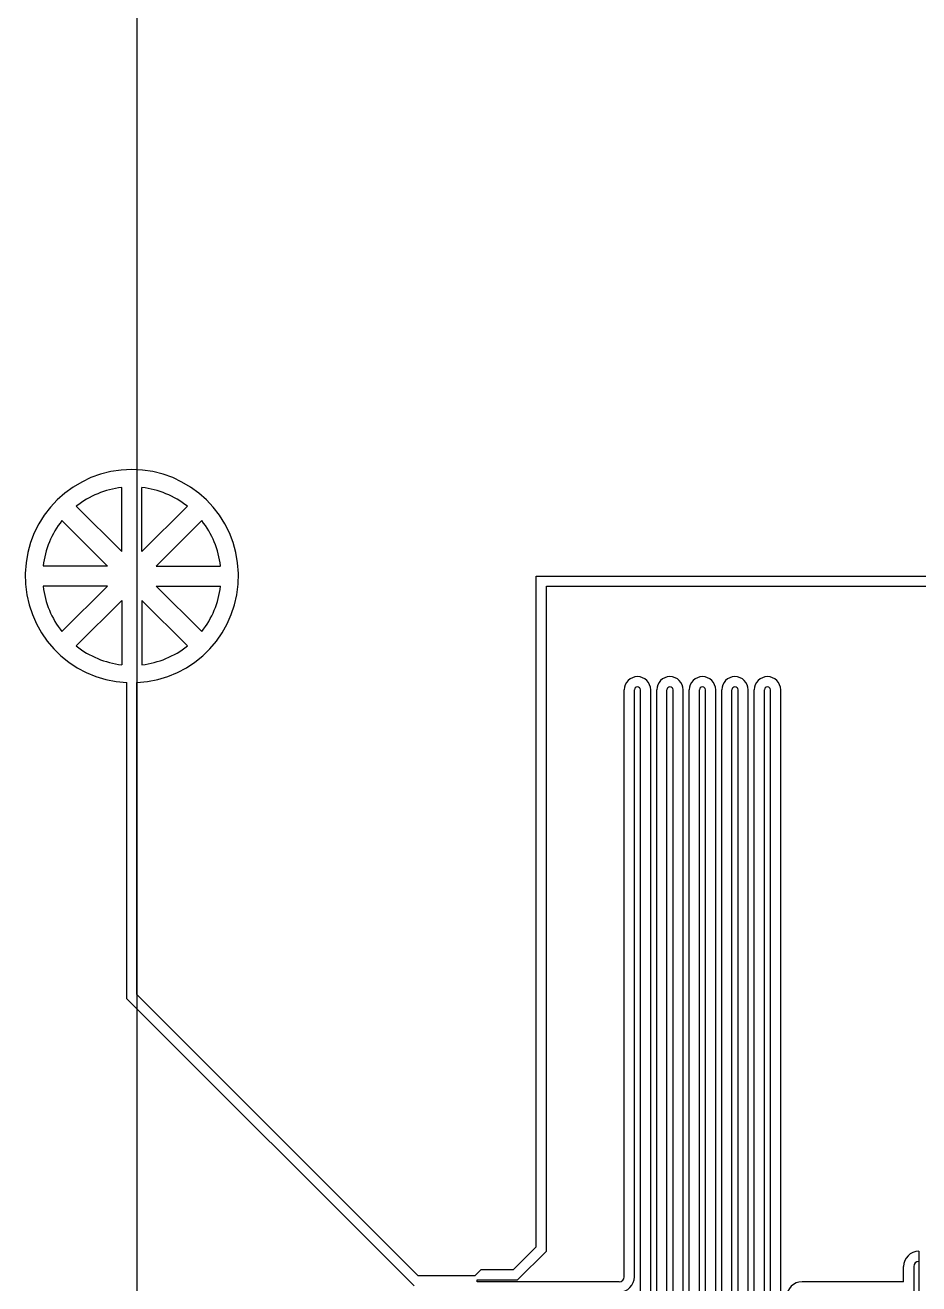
# Model space of a CAD drawing. Extents: x -119394 to 128420, y 74496 to 185496.
# Drawn here: x -42 to 4357, y 112811 to 119009 of the extents above; entities that cross this region are included whole.
import ezdxf

# ---------------------------------------------------------------- set-up
doc = ezdxf.new("R2010")
doc.units = 13
doc.layers.add('CHROME', color=10, linetype='Continuous')
doc.layers.add('CL - Main', color=150, linetype='Continuous')

msp = doc.modelspace()

# ---------------------------------------------------------------- linework, layer by layer
for p, q in [((506.8, 160495.9), (506.8, 109495.9)), ((4356.8, 112970.9), (4356.8, 112620.9))]:
    msp.add_line(p, q)
at = {"layer": 'CHROME'}
for p, q in [((432.7, 116416.4), (432.7, 116732.3)), ((532.5, 116416.4), (532.5, 116732.3)), ((432.7, 116416.4), (209.3, 116639.7)), ((532.5, 116416.4), (755.9, 116639.7)), ((362.1, 116345.8), (138.7, 116569.2)), ((603.1, 116345.8), (826.4, 116569.2)), ((362.1, 116345.8), (46.2, 116345.8)), ((603.1, 116345.8), (919, 116345.8)), ((362.1, 116246), (46.2, 116246)), ((362.1, 116246), (138.7, 116022.6)), ((603.1, 116246), (826.4, 116022.6)), ((603.1, 116246), (919, 116246)), ((432.7, 116175.4), (209.3, 115952)), ((432.7, 116175.4), (432.7, 115859.5)), ((532.5, 116175.4), (755.9, 115952)), ((532.5, 116175.4), (532.5, 115859.5))]:
    msp.add_line(p, q, dxfattribs=at)
for start, end in [(96.52417, 128.47583), (51.52417, 83.47583), (141.52417, 173.47583), (6.52417, 38.47583), (186.52417, 218.47583), (321.52417, 353.47583), (231.52417, 263.47583), (276.52417, 308.47583)]:
    msp.add_arc((482.6, 116295.9), 439.3, start, end, dxfattribs=at)
at = {"layer": 'CL - Main'}
for p, q in [((2473.2, 112993), (2473.2, 116295.9)), ((2473.2, 116295.9), (21881.2, 116295.9)), ((2523.2, 112972.3), (2523.2, 116245.9)), ((2523.2, 116245.9), (21831.2, 116245.9)), ((457.6, 114215.1), (457.6, 115771.5)), ((507.6, 114235.8), (507.6, 115771.5)), ((2906.8, 112845.9), (2906.8, 115735.9)), ((2956.8, 112845.9), (2956.8, 115735.9)), ((2986.8, 109855.9), (2986.8, 115735.9)), ((3036.8, 109855.9), (3036.8, 115735.9)), ((3066.8, 109855.9), (3066.8, 115735.9)), ((3116.8, 109855.9), (3116.8, 115735.9)), ((3146.8, 109855.9), (3146.8, 115735.9)), ((3196.8, 109855.9), (3196.8, 115735.9)), ((3226.8, 109855.9), (3226.8, 115735.9)), ((3276.8, 109855.9), (3276.8, 115735.9)), ((3306.8, 109855.9), (3306.8, 115735.9)), ((3356.8, 109855.9), (3356.8, 115735.9)), ((3386.8, 109855.9), (3386.8, 115735.9)), ((3436.8, 109855.9), (3436.8, 115735.9)), ((3466.8, 109855.9), (3466.8, 115735.9)), ((3516.8, 109855.9), (3516.8, 115735.9)), ((3546.8, 109855.9), (3546.8, 115735.9)), ((3596.8, 109855.9), (3596.8, 115735.9)), ((3626.8, 109855.9), (3626.8, 115735.9)), ((3676.8, 109855.9), (3676.8, 115735.9)), ((1892.5, 112850.9), (507.6, 114235.8)), ((1871.8, 112800.9), (457.6, 114215.1)), ((2361.1, 112880.9), (2473.2, 112993)), ((2381.8, 112830.9), (2523.2, 112972.3)), ((2171.8, 112850.9), (2201.8, 112880.9)), ((2201.8, 112880.9), (2361.1, 112880.9)), ((4281.8, 112820.9), (4281.8, 112895.9)), ((4331.8, 112895.9), (4331.8, 112695.9)), ((2171.8, 112850.9), (1892.5, 112850.9)), ((2181.8, 112820.9), (2181.8, 112830.9)), ((2181.8, 112830.9), (2381.8, 112830.9)), ((2881.8, 112820.9), (2181.8, 112820.9)), ((4281.8, 112820.9), (3781.8, 112820.9))]:
    msp.add_line(p, q, dxfattribs=at)
for centre, radius, start, end in [((482.6, 116295.9), 525, 272.7294, 267.2706), ((2971.8, 115735.9), 65, 0, 180), ((3131.8, 115735.9), 65, 0, 180), ((3291.8, 115735.9), 65, 0, 180), ((3451.8, 115735.9), 65, 0, 180), ((3611.8, 115735.9), 65, 0, 180), ((2971.8, 115735.9), 15, 0, 180), ((3131.8, 115735.9), 15, 0, 180), ((3291.8, 115735.9), 15, 0, 180), ((3451.8, 115735.9), 15, 0, 180), ((3611.8, 115735.9), 15, 0, 180), ((4356.8, 112895.9), 75, 90, 180), ((4356.8, 112895.9), 25, 90, 180), ((2881.8, 112845.9), 25, 270, 0), ((2881.8, 112845.9), 75, 270, 0), ((3781.8, 112745.9), 75, 90, 180)]:
    msp.add_arc(centre, radius, start, end, dxfattribs=at)

doc.saveas('drawing.dxf')
